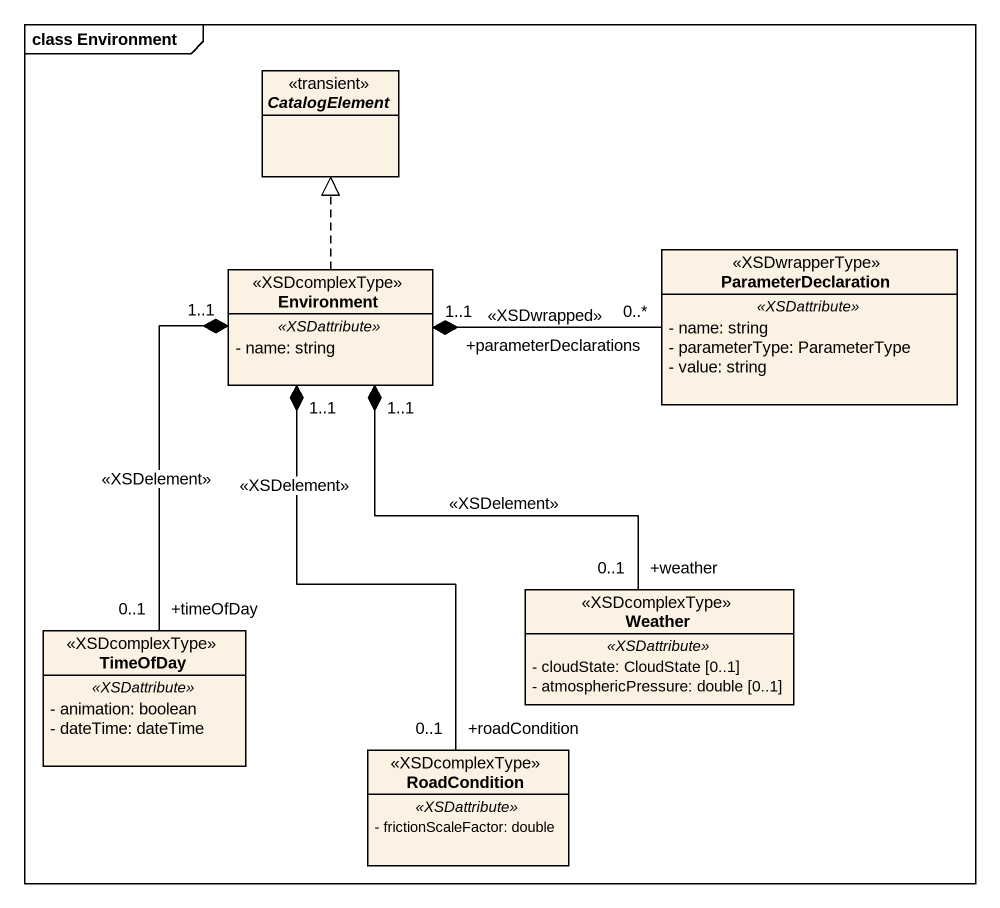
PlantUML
@startuml
mainframe class Environment
hide circle
hide empty members
skinparam classAttributeIconSize 0
interface CatalogElement <<transient>>
class ParameterDeclaration <<XSDwrapperType>> {
  .. <<XSDattribute>> ..
  - name: string
  - parameterType: ParameterType
  - value: string
}
class Environment <<XSDcomplexType>> {
  .. <<XSDattribute>> ..
  - name: string
}
class Weather <<XSDcomplexType>> {
  .. <<XSDattribute>> ..
  - cloudState: CloudState [0..1]
  - atmosphericPressure: double [0..1]
}
class TimeOfDay <<XSDcomplexType>> {
  .. <<XSDattribute>> ..
  - animation: boolean
  - dateTime: dateTime
}
class RoadCondition <<XSDcomplexType>> {
  .. <<XSDattribute>> ..
  - frictionScaleFactor: double
}
Environment .up.|> CatalogElement
Environment "1..1" *-right- "+parameterDeclarations\n0..*" ParameterDeclaration : <<XSDwrapped>>
Environment "1..1" *-- "+weather\n0..1" Weather : <<XSDelement>>
Environment "1..1" *-- "+timeOfDay\n0..1" TimeOfDay : <<XSDelement>>
Environment "1..1" *-- "+roadCondition\n0..1" RoadCondition : <<XSDelement>>
@enduml
